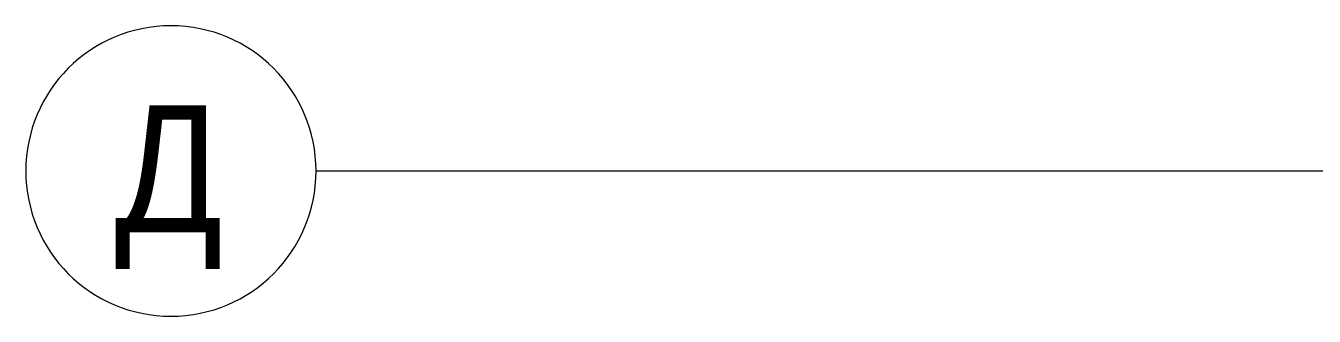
# Model space of a CAD drawing. Header units: millimetres. Extents: x 11693 to 241752, y -8553 to 29926.
# Drawn here: x 22345 to 24120, y 13200 to 13600 of the extents above; entities that cross this region are included whole.
import ezdxf

# ---------------------------------------------------------------- set-up
doc = ezdxf.new("R2010")
doc.units = ezdxf.units.MM
doc.linetypes.add('Осевая', pattern=[1587.5, 317.5, -238.125, 793.75, -238.125])
for name, color, linetype, lineweight in [('Оси', 7, 'Continuous', 9), ('Оси-1', 7, 'Continuous', 20), ('Оси-2', 7, 'Осевая', 9)]:
    doc.layers.add(name, color=color, linetype=linetype, lineweight=lineweight)
doc.styles.add('Arial', font='arial.ttf', dxfattribs={"width": 0.9, "height": 175})

# ---------------------------------------------------------------- blocks, each defined once
blk = doc.blocks.new('Ось сетки - D8-29747960-Фрагмент 2_1')
at = {"layer": 'Оси-1'}
for start, end in [(360, 180), (180, 360)]:
    blk.add_arc((0, 0), 4, start, end, dxfattribs=at)

msp = doc.modelspace()

# ---------------------------------------------------------------- linework, layer by layer
at = {"layer": 'Оси'}
msp.add_line((22744.6, 13400), (23994.6, 13400), dxfattribs=at)
at = {"layer": 'Оси-2'}
msp.add_line((23994.6, 13400), (27816.5, 13400), dxfattribs=at)

# ---------------------------------------------------------------- block references
at = {"layer": 'Оси-1', "xscale": 49.99999999999998, "yscale": 49.99999999999998, "zscale": 49.99999999999998, "rotation": 269.9999999999994}
msp.add_blockref('Ось сетки - D8-29747960-Фрагмент 2_1', (22544.6, 13400), dxfattribs=at)

# ---------------------------------------------------------------- texts
at = {"layer": 'Оси', "insert": (22466.8, 13490.5), "char_height": 175, "width": 183.987, "attachment_point": 1, "style": 'Arial'}
msp.add_mtext('\\fArial|b0|i0|c204|p34|;\\W.9;Д', dxfattribs=at)

doc.saveas('drawing.dxf')
